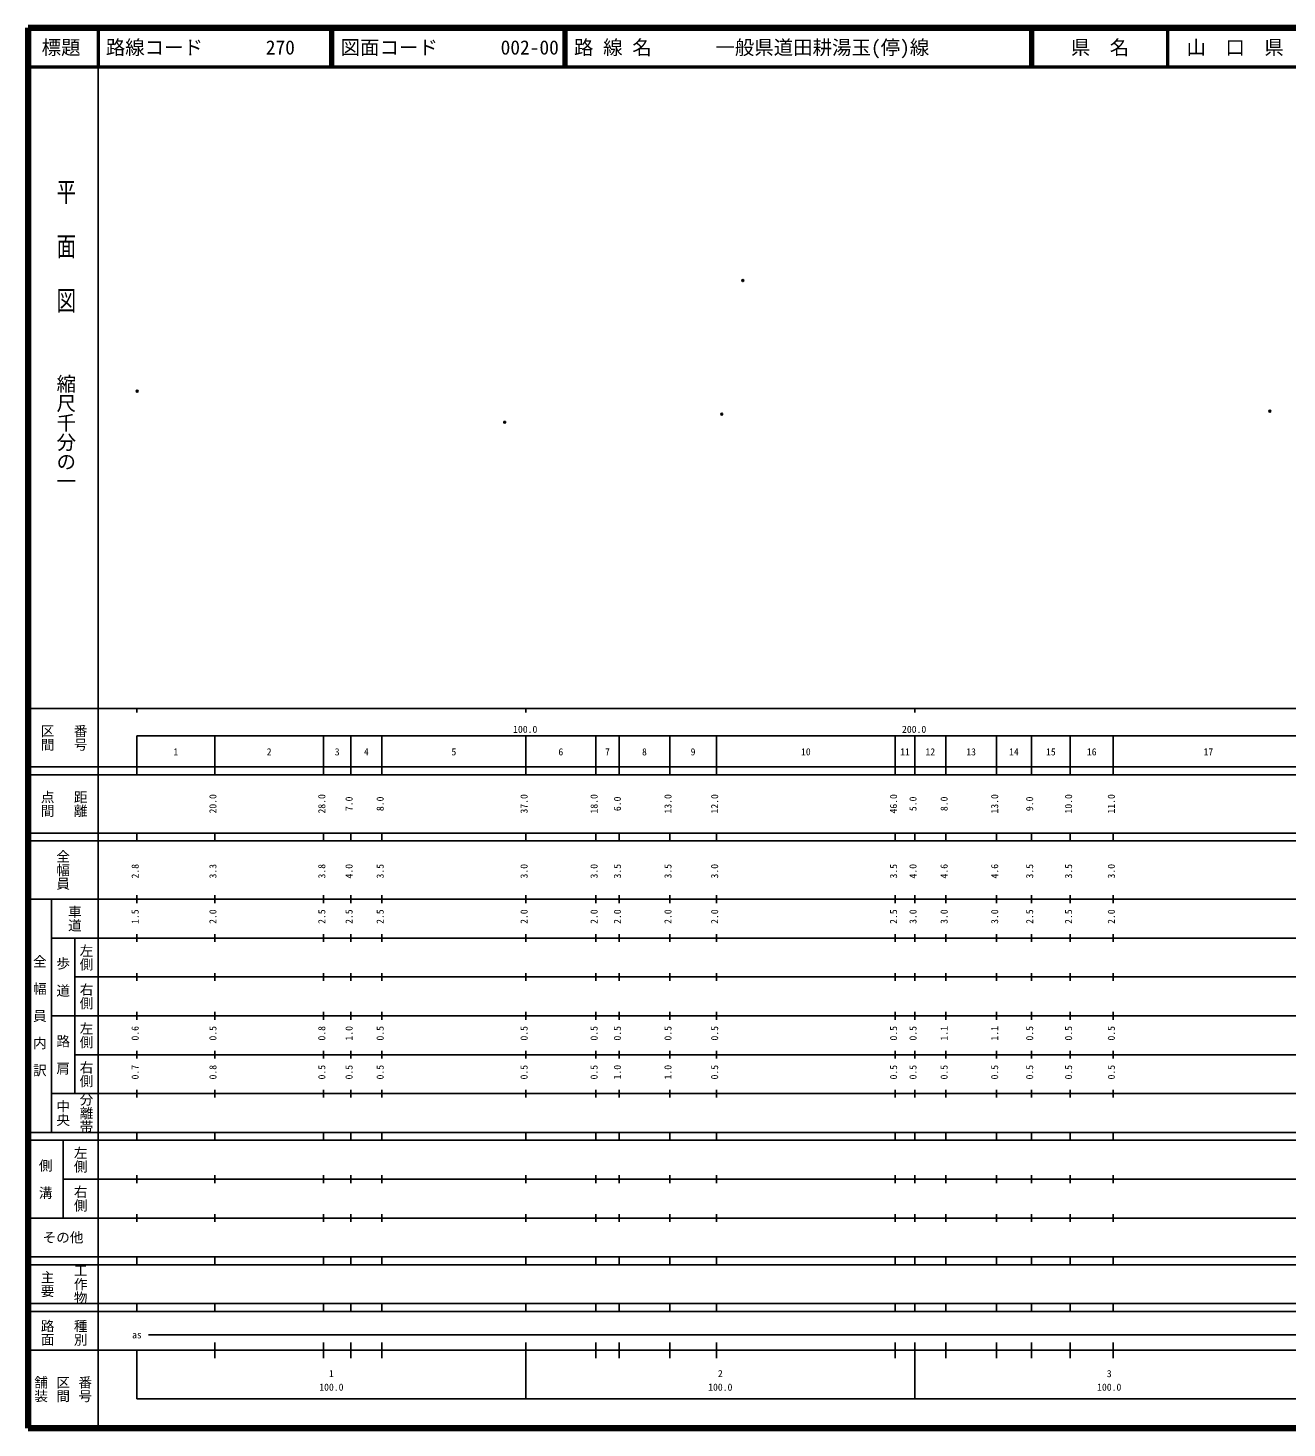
# Model space of a CAD drawing. Units: millimetres on the paper. Extents: x 40 to 680, y 20 to 380.
# Drawn here: x 40 to 363.7, y 20 to 380 of the extents above; entities that cross this region are included whole.
import ezdxf
from ezdxf.enums import TextEntityAlignment as Align

# ---------------------------------------------------------------- set-up
doc = ezdxf.new("R2010")
doc.units = ezdxf.units.MM
doc.header["$PDMODE"] = 32
doc.header["$PDSIZE"] = 0.5
doc.layers.add('M-OTRS', color=6, linetype='Continuous')
doc.layers.add('M-TTL-TXT', color=7, linetype='Continuous')
for name, color, linetype, lineweight in [('M-TTL', 2, 'Continuous', 140), ('M-TTL-BAND', 7, 'Continuous', 25), ('M-TTL-LINE', 7, 'Continuous', 50)]:
    doc.layers.add(name, color=color, linetype=linetype, lineweight=lineweight)
doc.styles.add('@ＭＳ ゴシック', font='')
doc.styles.add('ＭＳ ゴシック', font='')
doc.styles.get('@ＭＳ ゴシック').set_extended_font_data('@MS Gothic')
doc.styles.get('ＭＳ ゴシック').set_extended_font_data('MS Gothic')

msp = doc.modelspace()

# ---------------------------------------------------------------- linework, layer by layer
at = {"layer": 'M-OTRS'}
for p in [(223.771, 315.06), (68.064, 286.622), (218.361, 280.681), (359.328, 281.476), (162.56, 278.607)]:
    msp.add_point(p, dxfattribs=at)
at = {"layer": 'M-TTL'}
for p, q in [((40, 380), (40, 20)), ((680, 380), (40, 380)), ((40, 20), (680, 20))]:
    msp.add_line(p, q, dxfattribs=at)
at = {"layer": 'M-TTL-BAND'}
for p, q in [((58, 370), (58, 20)), ((40, 205), (579, 205)), ((68, 205), (68, 204)), ((168, 205), (168, 204)), ((268, 205), (268, 204)), ((68, 198), (579, 198)), ((68, 198), (68, 188)), ((88, 188), (88, 198)), ((116, 188), (116, 198)), ((123, 188), (123, 198)), ((131, 188), (131, 198)), ((168, 188), (168, 198)), ((186, 188), (186, 198)), ((192, 188), (192, 198)), ((205, 188), (205, 198)), ((217, 188), (217, 198)), ((263, 188), (263, 198)), ((268, 188), (268, 198)), ((276, 188), (276, 198)), ((289, 188), (289, 198)), ((298, 188), (298, 198)), ((308, 188), (308, 198)), ((319, 188), (319, 198)), ((40, 190), (579, 190)), ((40, 188), (579, 188)), ((40, 173), (579, 173)), ((68, 171), (68, 173)), ((88, 171), (88, 173)), ((116, 171), (116, 173)), ((123, 171), (123, 173)), ((131, 171), (131, 173)), ((168, 171), (168, 173)), ((186, 171), (186, 173)), ((192, 171), (192, 173)), ((205, 171), (205, 173)), ((217, 171), (217, 173)), ((263, 171), (263, 173)), ((268, 171), (268, 173)), ((276, 171), (276, 173)), ((289, 171), (289, 173)), ((298, 171), (298, 173)), ((308, 171), (308, 173)), ((319, 171), (319, 173)), ((40, 171), (579, 171)), ((40, 156), (579, 156)), ((46, 96), (46, 156)), ((68, 155), (68, 157)), ((88, 155), (88, 157)), ((116, 155), (116, 157)), ((123, 155), (123, 157)), ((131, 155), (131, 157)), ((168, 155), (168, 157)), ((186, 155), (186, 157)), ((192, 155), (192, 157)), ((205, 155), (205, 157)), ((217, 155), (217, 157)), ((263, 155), (263, 157)), ((268, 155), (268, 157)), ((276, 155), (276, 157)), ((289, 155), (289, 157)), ((298, 155), (298, 157)), ((308, 155), (308, 157)), ((319, 155), (319, 157)), ((46, 146), (579, 146)), ((52, 146), (52, 106)), ((68, 145), (68, 147)), ((88, 145), (88, 147)), ((116, 145), (116, 147)), ((123, 145), (123, 147)), ((131, 145), (131, 147)), ((168, 145), (168, 147)), ((186, 145), (186, 147)), ((192, 145), (192, 147)), ((205, 145), (205, 147)), ((217, 145), (217, 147)), ((263, 145), (263, 147)), ((268, 145), (268, 147)), ((276, 145), (276, 147)), ((289, 145), (289, 147)), ((298, 145), (298, 147)), ((308, 145), (308, 147)), ((319, 145), (319, 147)), ((68, 135), (68, 137)), ((88, 135), (88, 137)), ((116, 135), (116, 137)), ((123, 135), (123, 137)), ((131, 135), (131, 137)), ((168, 135), (168, 137)), ((186, 135), (186, 137)), ((192, 135), (192, 137)), ((205, 135), (205, 137)), ((217, 135), (217, 137)), ((263, 135), (263, 137)), ((268, 135), (268, 137)), ((276, 135), (276, 137)), ((289, 135), (289, 137)), ((298, 135), (298, 137)), ((308, 135), (308, 137)), ((319, 135), (319, 137)), ((52, 136), (579, 136)), ((46, 126), (579, 126)), ((68, 125), (68, 127)), ((88, 125), (88, 127)), ((116, 125), (116, 127)), ((123, 125), (123, 127)), ((131, 125), (131, 127)), ((168, 125), (168, 127)), ((186, 125), (186, 127)), ((192, 125), (192, 127)), ((205, 125), (205, 127)), ((217, 125), (217, 127)), ((263, 125), (263, 127)), ((268, 125), (268, 127)), ((276, 125), (276, 127)), ((289, 125), (289, 127)), ((298, 125), (298, 127)), ((308, 125), (308, 127)), ((319, 125), (319, 127)), ((52, 116), (579, 116)), ((68, 115), (68, 117)), ((88, 115), (88, 117)), ((116, 115), (116, 117)), ((123, 115), (123, 117)), ((131, 115), (131, 117)), ((168, 115), (168, 117)), ((186, 115), (186, 117)), ((192, 115), (192, 117)), ((205, 115), (205, 117)), ((217, 115), (217, 117)), ((263, 115), (263, 117)), ((268, 115), (268, 117)), ((276, 115), (276, 117)), ((289, 115), (289, 117)), ((298, 115), (298, 117)), ((308, 115), (308, 117)), ((319, 115), (319, 117)), ((46, 106), (579, 106)), ((68, 105), (68, 107)), ((88, 105), (88, 107)), ((116, 105), (116, 107)), ((123, 105), (123, 107)), ((131, 105), (131, 107)), ((168, 105), (168, 107)), ((186, 105), (186, 107)), ((192, 105), (192, 107)), ((205, 105), (205, 107)), ((217, 105), (217, 107)), ((263, 105), (263, 107)), ((268, 105), (268, 107)), ((276, 105), (276, 107)), ((289, 105), (289, 107)), ((298, 105), (298, 107)), ((308, 105), (308, 107)), ((319, 105), (319, 107)), ((40, 96), (579, 96)), ((40, 94), (579, 94)), ((49, 94), (49, 74)), ((68, 94), (68, 96)), ((88, 94), (88, 96)), ((116, 94), (116, 96)), ((123, 94), (123, 96)), ((131, 94), (131, 96)), ((168, 94), (168, 96)), ((186, 94), (186, 96)), ((192, 94), (192, 96)), ((205, 94), (205, 96)), ((217, 94), (217, 96)), ((263, 94), (263, 96)), ((268, 94), (268, 96)), ((276, 94), (276, 96)), ((289, 94), (289, 96)), ((298, 94), (298, 96)), ((308, 94), (308, 96)), ((319, 94), (319, 96)), ((49, 84), (579, 84)), ((68, 83), (68, 85)), ((88, 83), (88, 85)), ((116, 83), (116, 85)), ((123, 83), (123, 85)), ((131, 83), (131, 85)), ((168, 83), (168, 85)), ((186, 83), (186, 85)), ((192, 83), (192, 85)), ((205, 83), (205, 85)), ((217, 83), (217, 85)), ((263, 83), (263, 85)), ((268, 83), (268, 85)), ((276, 83), (276, 85)), ((289, 83), (289, 85)), ((298, 83), (298, 85)), ((308, 83), (308, 85)), ((319, 83), (319, 85)), ((40, 74), (579, 74)), ((68, 73), (68, 75)), ((88, 73), (88, 75)), ((116, 73), (116, 75)), ((123, 73), (123, 75)), ((131, 73), (131, 75)), ((168, 73), (168, 75)), ((186, 73), (186, 75)), ((192, 73), (192, 75)), ((205, 73), (205, 75)), ((217, 73), (217, 75)), ((263, 73), (263, 75)), ((268, 73), (268, 75)), ((276, 73), (276, 75)), ((289, 73), (289, 75)), ((298, 73), (298, 75)), ((308, 73), (308, 75)), ((319, 73), (319, 75)), ((40, 64), (579, 64)), ((40, 62), (579, 62)), ((68, 62), (68, 64)), ((88, 62), (88, 64)), ((116, 62), (116, 64)), ((123, 62), (123, 64)), ((131, 62), (131, 64)), ((168, 62), (168, 64)), ((186, 62), (186, 64)), ((192, 62), (192, 64)), ((205, 62), (205, 64)), ((217, 62), (217, 64)), ((263, 62), (263, 64)), ((268, 62), (268, 64)), ((276, 62), (276, 64)), ((289, 62), (289, 64)), ((298, 62), (298, 64)), ((308, 62), (308, 64)), ((319, 62), (319, 64)), ((40, 52), (579, 52)), ((68, 50), (68, 52)), ((88, 50), (88, 52)), ((116, 50), (116, 52)), ((123, 50), (123, 52)), ((131, 50), (131, 52)), ((168, 50), (168, 52)), ((186, 50), (186, 52)), ((192, 50), (192, 52)), ((205, 50), (205, 52)), ((217, 50), (217, 52)), ((263, 50), (263, 52)), ((268, 50), (268, 52)), ((276, 50), (276, 52)), ((289, 50), (289, 52)), ((298, 50), (298, 52)), ((308, 50), (308, 52)), ((319, 50), (319, 52)), ((40, 50), (579, 50)), ((71, 44), (565, 44)), ((40, 40), (579, 40)), ((68, 40), (68, 27.5)), ((88, 38), (88, 42)), ((116, 38), (116, 42)), ((123, 38), (123, 42)), ((131, 38), (131, 42)), ((168, 27.5), (168, 42)), ((186, 38), (186, 42)), ((192, 38), (192, 42)), ((205, 38), (205, 42)), ((217, 38), (217, 42)), ((263, 38), (263, 42)), ((268, 27.5), (268, 42)), ((276, 38), (276, 42)), ((289, 38), (289, 42)), ((298, 38), (298, 42)), ((308, 38), (308, 42)), ((319, 38), (319, 42)), ((68, 27.5), (579, 27.5))]:
    msp.add_line(p, q, dxfattribs=at)
at = {"layer": 'M-TTL-LINE'}
for p, q in [((58, 380), (58, 370)), ((117.75, 380), (117.75, 370)), ((118.25, 380), (118.25, 370)), ((177.75, 380), (177.75, 370)), ((178.25, 380), (178.25, 370)), ((297.75, 380), (297.75, 370)), ((298.25, 380), (298.25, 370)), ((333, 380), (333, 370)), ((40, 370), (680, 370))]:
    msp.add_line(p, q, dxfattribs=at)

# ---------------------------------------------------------------- texts
at = {"layer": 'M-TTL-BAND', "style": '@ＭＳ ゴシック', "width": 1.4}
msp.add_text('平  面  図', height=3.666, rotation=270, dxfattribs=at).set_placement((49.777, 306.475), align=Align.MIDDLE_RIGHT)
at = {"layer": 'M-TTL-BAND', "style": '@ＭＳ ゴシック'}
msp.add_text('縮尺千分の一', height=3.666, rotation=270, dxfattribs=at).set_placement((49.777, 261.03), align=Align.MIDDLE_RIGHT)
for s, p in [('区間', (45, 197.5)), ('番号', (53.5, 197.5)), ('点間', (45, 180.5)), ('距離', (53.5, 180.5)), ('全幅員', (49, 163.5)), ('車道', (52, 151)), ('左側', (55, 141)), ('全\u3000幅\u3000員\u3000内\u3000訳', (43, 126)), ('歩\u3000道', (49, 136)), ('右側', (55, 131)), ('左側', (55, 121)), ('路\u3000肩', (49, 116)), ('右側', (55, 111)), ('分離帯', (55, 101)), ('中央', (49, 101)), ('左側', (53.5, 89)), ('側\u3000溝', (44.5, 84)), ('右側', (53.5, 79)), ('工作物', (53.5, 57)), ('主要', (45, 57)), ('路面', (45, 44.5)), ('種別', (53.5, 44.5)), ('舗装', (43.333, 30)), ('区間', (49, 30)), ('番号', (54.667, 30))]:
    msp.add_text(s, height=2.566, rotation=270, dxfattribs=at).set_placement(p, align=Align.MIDDLE_CENTER)
at = {"layer": 'M-TTL-BAND', "style": 'ＭＳ ゴシック'}
for s, p in [('100.0', (167.844, 198.195)), ('200.0', (267.844, 198.195)), ('1', (78, 192.405)), ('2', (102, 192.405)), ('3', (119.5, 192.405)), ('4', (127, 192.405)), ('5', (149.5, 192.405)), ('6', (177, 192.405)), ('7', (189, 192.405)), ('8', (198.5, 192.405)), ('9', (211, 192.405)), ('10', (240, 192.405)), ('11', (265.5, 192.405)), ('12', (272, 192.405)), ('13', (282.5, 192.405)), ('14', (293.5, 192.405)), ('15', (303, 192.405)), ('16', (313.5, 192.405)), ('17', (343.5, 192.405)), ('as', (68, 42.5)), ('1', (118, 32.523)), ('2', (218, 32.523)), ('3', (318, 32.523)), ('100.0', (118, 29.033)), ('100.0', (218, 29.033)), ('100.0', (318, 29.033))]:
    msp.add_text(s, height=1.833, dxfattribs=at).set_placement(p, align=Align.BOTTOM_CENTER)
for s, p in [('20.0', (89, 180.5)), ('28.0', (117, 180.5)), ('7.0', (124, 180.5)), ('8.0', (132, 180.5)), ('37.0', (169, 180.5)), ('18.0', (187, 180.5)), ('6.0', (193, 180.5)), ('13.0', (206, 180.5)), ('12.0', (218, 180.5)), ('46.0', (264, 180.5)), ('5.0', (269, 180.5)), ('8.0', (277, 180.5)), ('13.0', (290, 180.5)), ('9.0', (299, 180.5)), ('10.0', (309, 180.5)), ('11.0', (320, 180.5)), ('2.8', (69, 163.174)), ('3.3', (89, 163.174)), ('3.8', (117, 163.174)), ('4.0', (124, 163.174)), ('3.5', (132, 163.174)), ('3.0', (169, 163.174)), ('3.0', (187, 163.174)), ('3.5', (193, 163.174)), ('3.5', (206, 163.174)), ('3.0', (218, 163.174)), ('3.5', (264, 163.174)), ('4.0', (269, 163.174)), ('4.6', (277, 163.174)), ('4.6', (290, 163.174)), ('3.5', (299, 163.174)), ('3.5', (309, 163.174)), ('3.0', (320, 163.174)), ('1.5', (69, 151.5)), ('2.0', (89, 151.5)), ('2.5', (117, 151.5)), ('2.5', (124, 151.5)), ('2.5', (132, 151.5)), ('2.0', (169, 151.5)), ('2.0', (187, 151.5)), ('2.0', (193, 151.5)), ('2.0', (206, 151.5)), ('2.0', (218, 151.5)), ('2.5', (264, 151.5)), ('3.0', (269, 151.5)), ('3.0', (277, 151.5)), ('3.0', (290, 151.5)), ('2.5', (299, 151.5)), ('2.5', (309, 151.5)), ('2.0', (320, 151.5)), ('0.6', (69, 121.5)), ('0.5', (89, 121.5)), ('0.8', (117, 121.5)), ('1.0', (124, 121.5)), ('0.5', (132, 121.5)), ('0.5', (169, 121.5)), ('0.5', (187, 121.5)), ('0.5', (193, 121.5)), ('0.5', (206, 121.5)), ('0.5', (218, 121.5)), ('0.5', (264, 121.5)), ('0.5', (269, 121.5)), ('1.1', (277, 121.5)), ('1.1', (290, 121.5)), ('0.5', (299, 121.5)), ('0.5', (309, 121.5)), ('0.5', (320, 121.5)), ('0.7', (69, 111.5)), ('0.8', (89, 111.5)), ('0.5', (117, 111.5)), ('0.5', (124, 111.5)), ('0.5', (132, 111.5)), ('0.5', (169, 111.5)), ('0.5', (187, 111.5)), ('1.0', (193, 111.5)), ('1.0', (206, 111.5)), ('0.5', (218, 111.5)), ('0.5', (264, 111.5)), ('0.5', (269, 111.5)), ('0.5', (277, 111.5)), ('0.5', (290, 111.5)), ('0.5', (299, 111.5)), ('0.5', (309, 111.5)), ('0.5', (320, 111.5))]:
    msp.add_text(s, height=1.833, rotation=90, dxfattribs=at).set_placement(p, align=Align.BOTTOM_CENTER)
msp.add_text('その他', height=2.566, dxfattribs=at).set_placement((49, 69), align=Align.MIDDLE_CENTER)
at = {"layer": 'M-TTL-TXT', "style": 'ＭＳ ゴシック'}
for s, p in [('標題', (48.5, 375)), ('県\u3000名', (315.625, 375)), ('山\u3000口\u3000県', (350.375, 375))]:
    msp.add_text(s, height=3.666, dxfattribs=at).set_placement(p, align=Align.MIDDLE_CENTER)
for s, p in [('路線コード', (60, 375)), ('270', (101.142, 375)), ('図面コード', (120.38, 375)), ('002-00', (161.521, 375)), ('路 線 名', (180.38, 375)), ('一般県道田耕湯玉(停)線', (216.734, 375))]:
    msp.add_text(s, height=3.666, dxfattribs=at).set_placement(p, align=Align.MIDDLE_LEFT)

doc.saveas('drawing.dxf')
